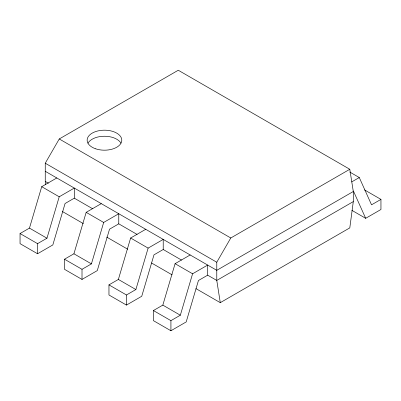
<?xml version="1.0" encoding="UTF-8"?>
<svg xmlns="http://www.w3.org/2000/svg" width="401" height="401" viewBox="0 0 401 401"><rect width="100%" height="100%" fill="white"/><g stroke="black" fill="none" stroke-linecap="round" stroke-linejoin="round"><path stroke-width="0.6" d="M45.739 184.49L45.253 181.402L45.253 163.212L59.258 138.962L178.27 70.245L349.797 169.277L353.296 191.508L353.296 201.613L349.797 227.883L220.279 302.66L195.929 288.605M92.636 208.756L74.305 198.174L65.077 203.502L52.827 244.936L37.554 253.753L20.05 243.648L20.05 233.542L29.463 228.109L41.714 186.681L56.807 177.964M20.05 233.542L37.554 243.648L46.967 238.214L59.218 196.786L74.305 188.069L74.305 198.174M137.092 234.425L118.766 223.843L109.533 229.171L97.283 270.6L82.01 279.422L64.506 269.317L64.506 259.211L73.919 253.778L86.17 212.345L101.263 203.633M64.506 259.211L82.01 269.317L91.423 263.883L103.674 222.45L118.766 213.738L118.766 223.843M181.548 260.089L163.222 249.507L153.989 254.835L141.738 296.269L126.465 305.086L108.962 294.981L108.962 284.875L118.375 279.442L130.626 238.014L145.718 229.297M108.962 284.875L126.465 294.981L135.879 289.547L148.129 248.119L163.222 239.402L163.222 249.507M220.279 302.66L216.776 280.429L207.678 275.176L198.445 280.505L186.194 321.933L170.921 330.755L153.418 320.65L153.418 310.544L162.831 305.111L175.082 263.678L190.174 254.966M153.418 310.544L170.921 320.65L180.335 315.216L192.585 273.783L207.678 265.071L207.678 275.176M353.296 201.613L216.776 280.429L216.776 262.239L230.781 237.988L349.797 169.277M351.742 181.894L359.286 177.538L371.537 204.821L380.95 199.387L380.95 209.492L365.677 218.309L351.888 210.35M353.296 191.508L216.776 270.324L45.253 171.297M349.737 172.029L359.286 177.538M364.509 189.899L380.95 199.387M59.258 138.962L230.781 237.988M45.253 163.212L216.776 262.239M45.253 181.402L48.406 183.222M41.714 186.681L59.218 196.786M86.17 212.345L103.674 222.45M130.626 238.014L148.129 248.119M175.082 263.678L192.585 273.783M62.28 211.442L83.383 223.628M106.651 237.061L127.754 249.242M151.558 262.986L172.119 274.86M29.463 228.109L46.967 238.214M73.919 253.778L91.423 263.883M118.375 279.442L135.879 289.547M162.831 305.111L180.335 315.216M353.426 191.026L365.677 218.309M170.921 320.65L170.921 330.755M126.465 294.981L126.465 305.086M82.01 269.317L82.01 279.422M37.554 243.648L37.554 253.753M87.989 143.162A17.328 10.005 0 0 1 104.466 136.245A17.328 10.005 0 0 1 120.947 143.162M95.804 148.851A17.328 10.005 0 0 0 121.794 140.19A17.328 10.005 0 0 0 95.804 131.523A17.328 10.005 0 0 0 95.804 148.851"/></g></svg>
